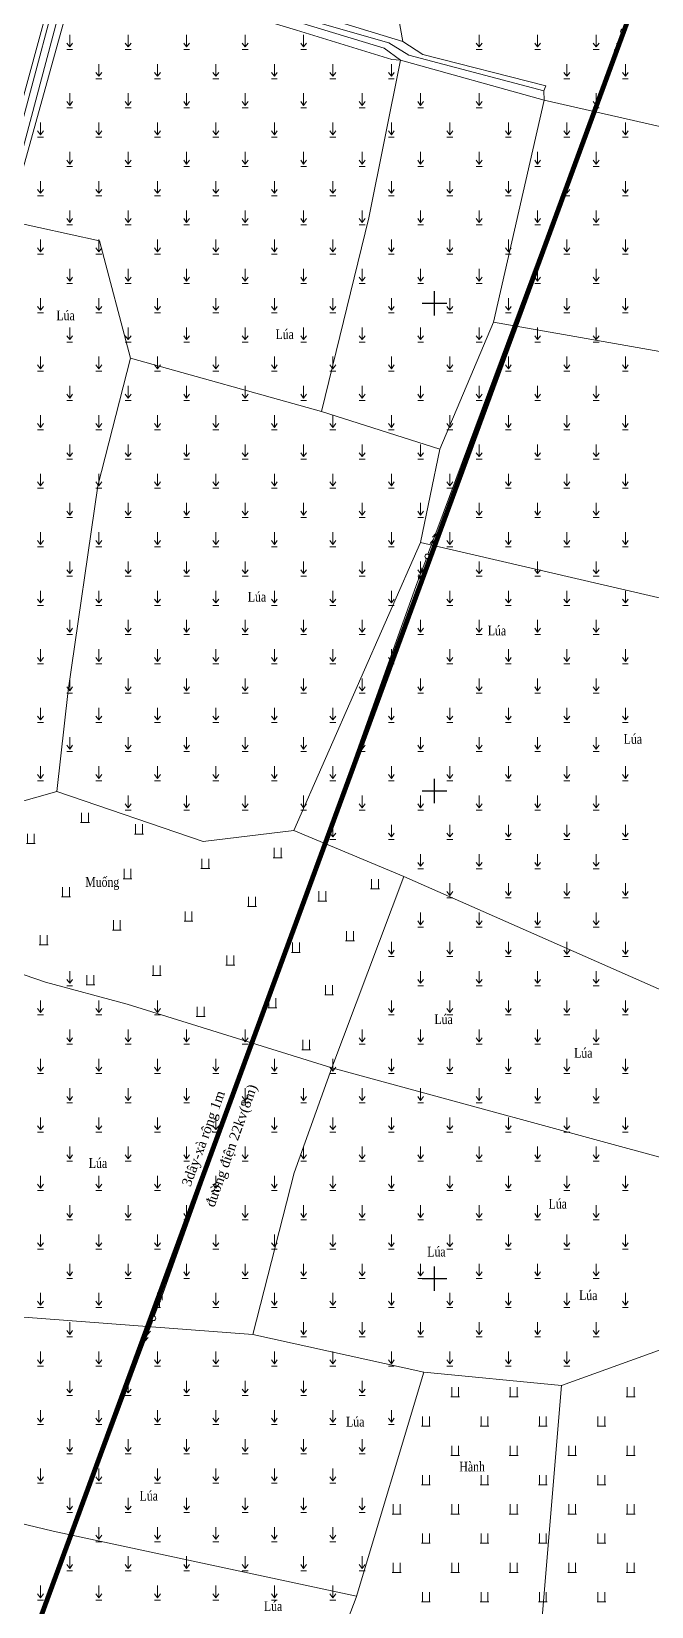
# Model space of a CAD drawing. Header units: metres. Extents: x 585499 to 586851, y 1565849 to 1566901.
# Drawn here: x 586058.7 to 586122.3, y 1566116.4 to 1566277.9 of the extents above; entities that cross this region are included whole.
import ezdxf

# ---------------------------------------------------------------- set-up
doc = ezdxf.new("R2010")
doc.units = ezdxf.units.M
for name, color, linetype, lineweight in [('dct', 7, 'Continuous', 0), ('duong bo', 97, 'Continuous', 0), ('Ghi chu', 2, 'Continuous', 5), ('muong xay', 90, 'Continuous', 0), ('text', 7, 'Continuous', 0), ('ThucVat', 90, 'Continuous', 0), ('thuy van', 111, 'Continuous', 0), ('đuongdien', 2, 'Continuous', 0)]:
    doc.layers.add(name, color=color, linetype=linetype, lineweight=lineweight)
doc.layers.add('DO', color=1, linetype='Continuous')
doc.layers.add('K_HUNG', color=7, linetype='Continuous')
doc.styles.add('ghi chu', font='times.ttf', dxfattribs={"height": 1})
doc.linetypes.add('B_DAP_CAO1', pattern='A,0.2,[130,ltypeshp.shx,S=0.7500000000000001,R=0,X=0,Y=0.75],1.2,[130,ltypeshp.shx,S=0.25,R=0,X=0,Y=0.25],1', length=2.4)
doc.linetypes.add('B_DAP_CAO2', pattern='A,0.2,[130,ltypeshp.shx,S=0.7500000000000001,R=0,X=0,Y=-0.75],1.2,[130,ltypeshp.shx,S=0.25,R=0,X=0,Y=-0.25],1', length=2.4)
doc.linetypes.add('TAluy-500N', pattern='A,0.667,[130,ltypeshp.shx,S=-0.25,R=0,X=0.25,Y=-0.25],0.333', length=1)

# ---------------------------------------------------------------- blocks, each defined once
blk = doc.blocks.new('cdct')
at = {"layer": 'Ghi chu'}
for points in [[(-0.9471882375665928, 0), (-11.22761537194384, 0)], [(-8.176448829700973, -0.6559830730514022), (-10, 0), (-8.176448829700973, 0.6967160433578101)], [(-5.322867662595911, -0.6559830730514022), (-7.146418832894994, 0), (-5.322867662595911, 0.6967160433578101)], [(0.9471882370920071, 0), (11.22761537194384, 0)], [(5.322867662595911, -0.6559830730514022), (7.146418832894938, 0), (5.322867662595911, 0.6967160433578101)], [(8.176448829700917, -0.6559830730514022), (10, 0), (8.176448829700917, 0.6967160433578101)]]:
    blk.add_lwpolyline(points, dxfattribs=at)
blk.add_circle((0, 0), 0.9471882373144785, dxfattribs=at)
blk = doc.blocks.new('fdsa')
at = {"layer": 'ThucVat', "color": 8}
for p, q in [((586981.4263575979, 1565459.991382506), (586981.4263575979, 1565458.991382506)), ((586982.1263575979, 1565459.991382506), (586982.1263575979, 1565458.991382506))]:
    blk.add_line(p, q, dxfattribs=at)
blk.add_lwpolyline([(586981.326357598, 1565458.991382506), (586982.2263575979, 1565458.991382506)], dxfattribs=at)
blk = doc.blocks.new('aa')
at = {"layer": 'ThucVat', "color": 8}
for p, q in [((586849.3487158166, 1565409.619042327), (586849.0487158166, 1565410.019042327)), ((586849.3487158166, 1565409.619042327), (586849.3487158166, 1565410.869042327)), ((586849.3487158166, 1565409.619042327), (586849.6487158167, 1565410.019042327)), ((586849.0487158166, 1565409.369042327), (586849.6487158167, 1565409.369042327))]:
    blk.add_line(p, q, dxfattribs=at)
blk = doc.blocks.new('hhfgffd')
at = {"layer": 'DO', "color": 8, "const_width": 0.5}
blk.add_lwpolyline([(-1.294928052579053, 408.351146748988), (0, 0)], dxfattribs=at)

msp = doc.modelspace()

# ---------------------------------------------------------------- linework, layer by layer
at = {"layer": 'duong bo', "color": 8, "linetype": 'B_DAP_CAO1', "elevation": 14.25}
for points in [[(586046.1740236235, 1566228.887469895), (586047.5260000001, 1566232.237), (586053.238, 1566254.377), (586061.238, 1566283.671), (586061.501003689, 1566286.437478748), (586061.7390672351, 1566287.495220035)], [(586064.2975951281, 1566287.040723585), (586072.7221856059, 1566284.239859869), (586088.3408160134, 1566279.412576375), (586096.767, 1566276.847), (586098.8179559952, 1566275.517225018), (586111.4324388661, 1566272.276300762), (586111.2030000001, 1566271.787)], [(586063.1660000001, 1566283.212), (586055.0140000001, 1566253.854), (586049.055, 1566231.616), (586045.589, 1566217.642), (586037.8769400567, 1566188.613296122)]]:
    msp.add_lwpolyline(points, dxfattribs=at)
at = {"layer": 'duong bo', "color": 8, "elevation": 14.25}
for points in [[(586096.767, 1566276.847), (586094.8892625562, 1566287.20300642)], [(586068.8161870292, 1566244.384314237), (586088.4171604975, 1566238.89321465), (586093.2668239586, 1566258.763068187), (586096.5210000001, 1566274.924)], [(586106.0580270999, 1566248.051251546), (586111.245, 1566270.815)], [(586178.4892878828, 1566249.833653348), (586176.6486965037, 1566268.023085671), (586157.6005720628, 1566268.607448624), (586148.1758134622, 1566270.493690937), (586145.1280416308, 1566261.427483856), (586126.5662500317, 1566267.345884132), (586111.245, 1566270.815)], [(586061.2478318124, 1566199.94069233), (586062.4324100881, 1566210.297871422), (586065.4739205772, 1566231.270727539), (586068.8161870292, 1566244.384314237), (586065.6425749093, 1566256.406310095), (586056.2857907407, 1566258.434131571)], [(586100.535290493, 1566235.034358387), (586106.0580270999, 1566248.051251546), (586131.4663215291, 1566243.568595634), (586174.2229128799, 1566236.129128663)], [(586088.4171604975, 1566238.89321465), (586100.535290493, 1566235.034358387), (586098.558017819, 1566225.482508444), (586085.5664094172, 1566195.931231748)], [(586098.558017819, 1566225.482508444), (586169.8150442326, 1566208.972956922)], [(586061.2478318124, 1566199.94069233), (586076.2820127658, 1566194.825022713), (586085.5664094172, 1566195.931231748), (586096.8683120979, 1566191.230005474), (586089.4807742934, 1566171.61167403), (586068.4868848452, 1566178.146245113), (586060.0894200245, 1566180.403765218), (586043.9391336504, 1566185.920908247), (586039.5920000001, 1566187.448)], [(586061.2478318124, 1566199.94069233), (586050.969, 1566197.017), (586039.824, 1566188.195)], [(586132.1421763184, 1566173.505292992), (586130.5754657828, 1566176.350562642), (586096.8683120979, 1566191.230005474)], [(586053.7710000001, 1566146.333), (586081.3706014345, 1566144.265100997), (586085.6029515417, 1566160.855989299), (586089.4807742934, 1566171.61167403)], [(586089.4807742934, 1566171.61167403), (586126.3530953827, 1566161.552208647)], [(586126.3530953827, 1566161.552208647), (586123.3452865104, 1566142.765362633), (586113.0391276366, 1566139.038696088), (586098.8942158618, 1566140.398675761), (586091.9468970383, 1566117.304131224), (586081.5320000001, 1566089.948)], [(586098.8942158618, 1566140.398675761), (586081.3706014345, 1566144.265100997)], [(586113.0391276366, 1566139.038696088), (586110.529, 1566109.123)], [(586049.473, 1566126.83), (586060.8962447494, 1566124.083748442), (586091.9804006466, 1566117.424050202)]]:
    msp.add_lwpolyline(points, dxfattribs=at)
at = {"layer": 'duong bo', "color": 8, "linetype": 'B_DAP_CAO2', "elevation": 14.25}
msp.add_lwpolyline([(586063.1660000001, 1566283.212), (586063.9190859981, 1566283.956967863), (586071.1666164651, 1566282.444652977), (586085.8466706559, 1566277.998425093), (586095.6141683209, 1566274.995698036), (586096.5210000001, 1566274.924)], dxfattribs=at)
at = {"layer": 'K_HUNG', "color": 8}
for p, q in [((586100, 1566248.75), (586100, 1566251.25)), ((586098.75, 1566250), (586101.25, 1566250)), ((586100, 1566198.75), (586100, 1566201.25)), ((586098.75, 1566200), (586101.25, 1566200)), ((586100, 1566148.75), (586100, 1566151.25)), ((586098.75, 1566150), (586101.25, 1566150))]:
    msp.add_line(p, q, dxfattribs=at)
at = {"layer": 'muong xay', "color": 8, "elevation": 14.25}
for points in [[(586060.18, 1566288), (586062.376, 1566287.289), (586061.738, 1566283.714), (586053.968, 1566254.695), (586047.9160000001, 1566232.019), (586044.287, 1566218.112), (586036.31, 1566189.113), (586033.7570000001, 1566189.919)], [(586039.824, 1566188.195), (586037.2220000001, 1566188.754), (586044.981, 1566217.866), (586048.736, 1566232.016), (586054.7050000001, 1566254.346), (586062.452, 1566283.449), (586063, 1566285.372), (586065.618, 1566284.65)]]:
    msp.add_lwpolyline(points, dxfattribs=at)
at = {"layer": 'thuy van', "color": 8, "linetype": 'TAluy-500N', "elevation": 14.25}
msp.add_lwpolyline([(586065.914, 1566285.434), (586070.4160000001, 1566284.048), (586082.491, 1566280.363), (586095.3, 1566276.69), (586097.365, 1566275.445), (586111.2030000001, 1566271.787), (586111.245, 1566270.815), (586096.5210000001, 1566274.924), (586094.822, 1566276.148), (586082.3080000001, 1566279.931), (586070.456, 1566283.391), (586065.618, 1566284.65)], dxfattribs=at)
msp.add_lwpolyline([(586065.914, 1566285.434), (586070.4160000001, 1566284.048), (586082.491, 1566280.363), (586095.3, 1566276.69), (586097.365, 1566275.445), (586111.2030000001, 1566271.787), (586111.245, 1566270.815), (586096.5210000001, 1566274.924), (586094.822, 1566276.148), (586082.3080000001, 1566279.931), (586070.456, 1566283.391), (586065.618, 1566284.65)], dxfattribs=at)
at = {"layer": 'đuongdien', "color": 8, "elevation": 14.25}
for points in [[(586118.3399558092, 1566275.239748573), (586100.2260441909, 1566226.681251427)], [(586098.2659558092, 1566221.420748573), (586072.153044191, 1566148.553251427)], [(586055.1520441909, 1566103.008251427), (586070.1929558092, 1566143.292748573)]]:
    msp.add_lwpolyline(points, dxfattribs=at)

# ---------------------------------------------------------------- block references
at = {"layer": 'dct', "color": 8, "rotation": 339.6203441340272}
msp.add_blockref('hhfgffd', (586024.3418175864, 1566019.436581327, 28.5), dxfattribs=at)
at = {"layer": 'Ghi chu', "color": 8, "xscale": 0.2500000000464039, "yscale": 0.2500000000464039, "zscale": 0.2500000000464039, "rotation": 249.5643671281935}
for p in [(586119.3200000001, 1566277.87, 14.25), (586099.246, 1566224.051, 14.25), (586071.1730000001, 1566145.923, 14.25)]:
    msp.add_blockref('cdct', p, dxfattribs=at)
at = {"layer": 'ThucVat', "color": 8}
for name, p in [('aa', (-786.7742721281247, 866.6541792920325)), ('aa', (-780.7742721281247, 866.6541792920325)), ('aa', (-774.7742721281247, 866.6541792920325)), ('aa', (-768.7742721281247, 866.6541792920325)), ('aa', (-762.7742721281247, 866.6541792920325)), ('aa', (-744.7742721281247, 866.6541792920325)), ('aa', (-738.7742721281247, 866.6541792920325)), ('aa', (-732.7742721281247, 866.6541792920325)), ('aa', (-783.7742721281247, 863.6541792920325)), ('aa', (-777.7742721281247, 863.6541792920325)), ('aa', (-771.7742721281247, 863.6541792920325)), ('aa', (-765.7742721281247, 863.6541792920325)), ('aa', (-759.7742721281247, 863.6541792920325)), ('aa', (-753.7742721281247, 863.6541792920325)), ('aa', (-735.7742721281247, 863.6541792920325)), ('aa', (-729.7742721281247, 863.6541792920325)), ('aa', (-786.7742721281247, 860.6541792920325)), ('aa', (-780.7742721281247, 860.6541792920325)), ('aa', (-774.7742721281247, 860.6541792920325)), ('aa', (-768.7742721281247, 860.6541792920325)), ('aa', (-762.7742721281247, 860.6541792920325)), ('aa', (-756.7742721281247, 860.6541792920325)), ('aa', (-750.7742721281247, 860.6541792920325)), ('aa', (-744.7742721281247, 860.6541792920325)), ('aa', (-732.7742721281247, 860.6541792920325)), ('aa', (-789.7742721281247, 857.6541792920325)), ('aa', (-783.7742721281247, 857.6541792920325)), ('aa', (-777.7742721281247, 857.6541792920325)), ('aa', (-771.7742721281247, 857.6541792920325)), ('aa', (-765.7742721281247, 857.6541792920325)), ('aa', (-759.7742721281247, 857.6541792920325)), ('aa', (-753.7742721281247, 857.6541792920325)), ('aa', (-747.7742721281247, 857.6541792920325)), ('aa', (-741.7742721281247, 857.6541792920325)), ('aa', (-735.7742721281247, 857.6541792920325)), ('aa', (-729.7742721281247, 857.6541792920325)), ('aa', (-786.7742721281247, 854.6541792920325)), ('aa', (-780.7742721281247, 854.6541792920325)), ('aa', (-774.7742721281247, 854.6541792920325)), ('aa', (-768.7742721281247, 854.6541792920325)), ('aa', (-762.7742721281247, 854.6541792920325)), ('aa', (-756.7742721281247, 854.6541792920325)), ('aa', (-750.7742721281247, 854.6541792920325)), ('aa', (-744.7742721281247, 854.6541792920325)), ('aa', (-738.7742721281247, 854.6541792920325)), ('aa', (-732.7742721281247, 854.6541792920325)), ('aa', (-789.7742721281247, 851.6541792920325)), ('aa', (-783.7742721281247, 851.6541792920325)), ('aa', (-777.7742721281247, 851.6541792920325)), ('aa', (-771.7742721281247, 851.6541792920325)), ('aa', (-765.7742721281247, 851.6541792920325)), ('aa', (-759.7742721281247, 851.6541792920325)), ('aa', (-753.7742721281247, 851.6541792920325)), ('aa', (-747.7742721281247, 851.6541792920325)), ('aa', (-741.7742721281247, 851.6541792920325)), ('aa', (-735.7742721281247, 851.6541792920325)), ('aa', (-729.7742721281247, 851.6541792920325)), ('aa', (-786.7742721281247, 848.6541792920325)), ('aa', (-780.7742721281247, 848.6541792920325)), ('aa', (-774.7742721281247, 848.6541792920325)), ('aa', (-768.7742721281247, 848.6541792920325)), ('aa', (-762.7742721281247, 848.6541792920325)), ('aa', (-756.7742721281247, 848.6541792920325)), ('aa', (-750.7742721281247, 848.6541792920325)), ('aa', (-744.7742721281247, 848.6541792920325)), ('aa', (-738.7742721281247, 848.6541792920325)), ('aa', (-732.7742721281247, 848.6541792920325)), ('aa', (-789.7742721281247, 845.6541792920325)), ('aa', (-783.7742721281247, 845.6541792920325)), ('aa', (-777.7742721281247, 845.6541792920325)), ('aa', (-771.7742721281247, 845.6541792920325)), ('aa', (-765.7742721281247, 845.6541792920325)), ('aa', (-759.7742721281247, 845.6541792920325)), ('aa', (-753.7742721281247, 845.6541792920325)), ('aa', (-747.7742721281247, 845.6541792920325)), ('aa', (-741.7742721281247, 845.6541792920325)), ('aa', (-735.7742721281247, 845.6541792920325)), ('aa', (-729.7742721281247, 845.6541792920325)), ('aa', (-786.7742721281247, 842.6541792920325)), ('aa', (-780.7742721281247, 842.6541792920325)), ('aa', (-774.7742721281247, 842.6541792920325)), ('aa', (-768.7742721281247, 842.6541792920325)), ('aa', (-762.7742721281247, 842.6541792920325)), ('aa', (-756.7742721281247, 842.6541792920325)), ('aa', (-750.7742721281247, 842.6541792920325)), ('aa', (-744.7742721281247, 842.6541792920325)), ('aa', (-738.7742721281247, 842.6541792920325)), ('aa', (-732.7742721281247, 842.6541792920325)), ('aa', (-789.7742721281247, 839.6541792920325)), ('aa', (-783.7742721281247, 839.6541792920325)), ('aa', (-777.7742721281247, 839.6541792920325)), ('aa', (-771.7742721281247, 839.6541792920325)), ('aa', (-765.7742721281247, 839.6541792920325)), ('aa', (-759.7742721281247, 839.6541792920325)), ('aa', (-753.7742721281247, 839.6541792920325)), ('aa', (-747.7742721281247, 839.6541792920325)), ('aa', (-741.7742721281247, 839.6541792920325)), ('aa', (-735.7742721281247, 839.6541792920325)), ('aa', (-729.7742721281247, 839.6541792920325)), ('aa', (-786.7742721281247, 836.6541792920325)), ('aa', (-780.7742721281247, 836.6541792920325)), ('aa', (-774.7742721281247, 836.6541792920325)), ('aa', (-768.7742721281247, 836.6541792920325)), ('aa', (-762.7742721281247, 836.6541792920325)), ('aa', (-756.7742721281247, 836.6541792920325)), ('aa', (-750.7742721281247, 836.6541792920325)), ('aa', (-744.7742721281247, 836.6541792920325)), ('aa', (-738.7742721281247, 836.6541792920325)), ('aa', (-732.7742721281247, 836.6541792920325)), ('aa', (-789.7742721281247, 833.6541792920325)), ('aa', (-783.7742721281247, 833.6541792920325)), ('aa', (-777.7742721281247, 833.6541792920325)), ('aa', (-771.7742721281247, 833.6541792920325)), ('aa', (-765.7742721281247, 833.6541792920325)), ('aa', (-759.7742721281247, 833.6541792920325)), ('aa', (-753.7742721281247, 833.6541792920325)), ('aa', (-747.7742721281247, 833.6541792920325)), ('aa', (-741.7742721281247, 833.6541792920325)), ('aa', (-735.7742721281247, 833.6541792920325)), ('aa', (-729.7742721281247, 833.6541792920325)), ('aa', (-786.7742721281247, 830.6541792920325)), ('aa', (-780.7742721281247, 830.6541792920325)), ('aa', (-774.7742721281247, 830.6541792920325)), ('aa', (-768.7742721281247, 830.6541792920325)), ('aa', (-762.7742721281247, 830.6541792920325)), ('aa', (-756.7742721281247, 830.6541792920325)), ('aa', (-750.7742721281247, 830.6541792920325)), ('aa', (-744.7742721281247, 830.6541792920325)), ('aa', (-738.7742721281247, 830.6541792920325)), ('aa', (-732.7742721281247, 830.6541792920325)), ('aa', (-789.7742721281247, 827.6541792920325)), ('aa', (-783.7742721281247, 827.6541792920325)), ('aa', (-777.7742721281247, 827.6541792920325)), ('aa', (-771.7742721281247, 827.6541792920325)), ('aa', (-765.7742721281247, 827.6541792920325)), ('aa', (-759.7742721281247, 827.6541792920325)), ('aa', (-753.7742721281247, 827.6541792920325)), ('aa', (-747.7742721281247, 827.6541792920325)), ('aa', (-741.7742721281247, 827.6541792920325)), ('aa', (-735.7742721281247, 827.6541792920325)), ('aa', (-729.7742721281247, 827.6541792920325)), ('aa', (-786.7742721281247, 824.6541792920325)), ('aa', (-780.7742721281247, 824.6541792920325)), ('aa', (-774.7742721281247, 824.6541792920325)), ('aa', (-768.7742721281247, 824.6541792920325)), ('aa', (-762.7742721281247, 824.6541792920325)), ('aa', (-756.7742721281247, 824.6541792920325)), ('aa', (-750.7742721281247, 824.6541792920325)), ('aa', (-744.7742721281247, 824.6541792920325)), ('aa', (-738.7742721281247, 824.6541792920325)), ('aa', (-732.7742721281247, 824.6541792920325)), ('aa', (-789.7742721281247, 821.6541792920325)), ('aa', (-783.7742721281247, 821.6541792920325)), ('aa', (-777.7742721281247, 821.6541792920325)), ('aa', (-771.7742721281247, 821.6541792920325)), ('aa', (-765.7742721281247, 821.6541792920325)), ('aa', (-759.7742721281247, 821.6541792920325)), ('aa', (-753.7742721281247, 821.6541792920325)), ('aa', (-747.7742721281247, 821.6541792920325)), ('aa', (-741.7742721281247, 821.6541792920325)), ('aa', (-735.7742721281247, 821.6541792920325)), ('aa', (-729.7742721281247, 821.6541792920325)), ('aa', (-786.7742721281247, 818.6541792920325)), ('aa', (-780.7742721281247, 818.6541792920325)), ('aa', (-774.7742721281247, 818.6541792920325)), ('aa', (-768.7742721281247, 818.6541792920325)), ('aa', (-762.7742721281247, 818.6541792920325)), ('aa', (-756.7742721281247, 818.6541792920325)), ('aa', (-750.7742721281247, 818.6541792920325)), ('aa', (-744.7742721281247, 818.6541792920325)), ('aa', (-738.7742721281247, 818.6541792920325)), ('aa', (-732.7742721281247, 818.6541792920325)), ('aa', (-789.7742721281247, 815.6541792920325)), ('aa', (-783.7742721281247, 815.6541792920325)), ('aa', (-777.7742721281247, 815.6541792920325)), ('aa', (-771.7742721281247, 815.6541792920325)), ('aa', (-765.7742721281247, 815.6541792920325)), ('aa', (-759.7742721281247, 815.6541792920325)), ('aa', (-753.7742721281247, 815.6541792920325)), ('aa', (-747.7742721281247, 815.6541792920325)), ('aa', (-741.7742721281247, 815.6541792920325)), ('aa', (-735.7742721281247, 815.6541792920325)), ('aa', (-729.7742721281247, 815.6541792920325)), ('aa', (-786.7742721281247, 812.6541792920325)), ('aa', (-780.7742721281247, 812.6541792920325)), ('aa', (-774.7742721281247, 812.6541792920325)), ('aa', (-768.7742721281247, 812.6541792920325)), ('aa', (-762.7742721281247, 812.6541792920325)), ('aa', (-756.7742721281247, 812.6541792920325)), ('aa', (-750.7742721281247, 812.6541792920325)), ('aa', (-744.7742721281247, 812.6541792920325)), ('aa', (-738.7742721281247, 812.6541792920325)), ('aa', (-732.7742721281247, 812.6541792920325)), ('aa', (-789.7742721281247, 809.6541792920325)), ('aa', (-783.7742721281247, 809.6541792920325)), ('aa', (-777.7742721281247, 809.6541792920325)), ('aa', (-771.7742721281247, 809.6541792920325)), ('aa', (-765.7742721281247, 809.6541792920325)), ('aa', (-759.7742721281247, 809.6541792920325)), ('aa', (-753.7742721281247, 809.6541792920325)), ('aa', (-747.7742721281247, 809.6541792920325)), ('aa', (-741.7742721281247, 809.6541792920325)), ('aa', (-735.7742721281247, 809.6541792920325)), ('aa', (-729.7742721281247, 809.6541792920325)), ('aa', (-786.7742721281247, 806.6541792920325)), ('aa', (-780.7742721281247, 806.6541792920325)), ('aa', (-774.7742721281247, 806.6541792920325)), ('aa', (-768.7742721281247, 806.6541792920325)), ('aa', (-762.7742721281247, 806.6541792920325)), ('aa', (-756.7742721281247, 806.6541792920325)), ('aa', (-750.7742721281247, 806.6541792920325)), ('aa', (-744.7742721281247, 806.6541792920325)), ('aa', (-738.7742721281247, 806.6541792920325)), ('aa', (-732.7742721281247, 806.6541792920325)), ('aa', (-789.7742721281247, 803.6541792920325)), ('aa', (-783.7742721281247, 803.6541792920325)), ('aa', (-777.7742721281247, 803.6541792920325)), ('aa', (-771.7742721281247, 803.6541792920325)), ('aa', (-765.7742721281247, 803.6541792920325)), ('aa', (-759.7742721281247, 803.6541792920325)), ('aa', (-753.7742721281247, 803.6541792920325)), ('aa', (-747.7742721281247, 803.6541792920325)), ('aa', (-741.7742721281247, 803.6541792920325)), ('aa', (-735.7742721281247, 803.6541792920325)), ('aa', (-729.7742721281247, 803.6541792920325)), ('aa', (-786.7742721281247, 800.6541792920325)), ('aa', (-780.7742721281247, 800.6541792920325)), ('aa', (-774.7742721281247, 800.6541792920325)), ('aa', (-768.7742721281247, 800.6541792920325)), ('aa', (-762.7742721281247, 800.6541792920325)), ('aa', (-756.7742721281247, 800.6541792920325)), ('aa', (-750.7742721281247, 800.6541792920325)), ('aa', (-744.7742721281247, 800.6541792920325)), ('aa', (-738.7742721281247, 800.6541792920325)), ('aa', (-732.7742721281247, 800.6541792920325)), ('aa', (-789.7742721281247, 797.6541792920325)), ('aa', (-783.7742721281247, 797.6541792920325)), ('aa', (-777.7742721281247, 797.6541792920325)), ('aa', (-771.7742721281247, 797.6541792920325)), ('aa', (-765.7742721281247, 797.6541792920325)), ('aa', (-759.7742721281247, 797.6541792920325)), ('aa', (-753.7742721281247, 797.6541792920325)), ('aa', (-747.7742721281247, 797.6541792920325)), ('aa', (-741.7742721281247, 797.6541792920325)), ('aa', (-735.7742721281247, 797.6541792920325)), ('aa', (-729.7742721281247, 797.6541792920325)), ('aa', (-786.7742721281247, 794.6541792920325)), ('aa', (-780.7742721281247, 794.6541792920325)), ('aa', (-774.7742721281247, 794.6541792920325)), ('aa', (-768.7742721281247, 794.6541792920325)), ('aa', (-762.7742721281247, 794.6541792920325)), ('aa', (-756.7742721281247, 794.6541792920325)), ('aa', (-750.7742721281247, 794.6541792920325)), ('aa', (-744.7742721281247, 794.6541792920325)), ('aa', (-738.7742721281247, 794.6541792920325)), ('aa', (-732.7742721281247, 794.6541792920325)), ('aa', (-789.7742721281247, 791.6541792920325)), ('aa', (-783.7742721281247, 791.6541792920325)), ('aa', (-777.7742721281247, 791.6541792920325)), ('aa', (-771.7742721281247, 791.6541792920325)), ('aa', (-765.7742721281247, 791.6541792920325)), ('aa', (-759.7742721281247, 791.6541792920325)), ('aa', (-753.7742721281247, 791.6541792920325)), ('aa', (-747.7742721281247, 791.6541792920325)), ('aa', (-741.7742721281247, 791.6541792920325)), ('aa', (-735.7742721281247, 791.6541792920325)), ('aa', (-729.7742721281247, 791.6541792920325)), ('aa', (-780.7742721281247, 788.6541792920325)), ('aa', (-774.7742721281247, 788.6541792920325)), ('aa', (-768.7742721281247, 788.6541792920325)), ('aa', (-762.7742721281247, 788.6541792920325)), ('aa', (-756.7742721281247, 788.6541792920325)), ('aa', (-750.7742721281247, 788.6541792920325)), ('aa', (-744.7742721281247, 788.6541792920325)), ('aa', (-738.7742721281247, 788.6541792920325)), ('aa', (-732.7742721281247, 788.6541792920325)), ('fdsa', (-917.6309073630255, 737.7596768422518)), ('fdsa', (-912.0882763802074, 736.5826235716231)), ('aa', (-759.7742721281247, 785.6541792920325)), ('aa', (-753.7742721281247, 785.6541792920325)), ('aa', (-747.7742721281247, 785.6541792920325)), ('aa', (-741.7742721281247, 785.6541792920325)), ('aa', (-735.7742721281247, 785.6541792920325)), ('aa', (-729.7742721281247, 785.6541792920325)), ('fdsa', (-923.1809285203926, 735.6115546235815)), ('fdsa', (-905.289315708098, 733.0477854686324)), ('fdsa', (-897.8621901911683, 734.1549512012862)), ('aa', (-750.7742721281247, 782.6541792920325)), ('aa', (-744.7742721281247, 782.6541792920325)), ('aa', (-738.7742721281247, 782.6541792920325)), ('aa', (-732.7742721281247, 782.6541792920325)), ('fdsa', (-913.263314148644, 732.0068289826158)), ('fdsa', (-919.5745232943445, 730.1345786240418)), ('fdsa', (-893.2876720867353, 729.7189316879958)), ('fdsa', (-887.8780642475467, 730.9658724963665)), ('aa', (-747.7742721281247, 779.6541792920325)), ('aa', (-741.7742721281247, 779.6541792920325)), ('aa', (-735.7742721281247, 779.6541792920325)), ('aa', (-729.7742721281247, 779.6541792920325)), ('fdsa', (-900.5004825389478, 729.1635096760001)), ('fdsa', (-914.3718403452076, 726.7395155970007)), ('fdsa', (-907.0186165747, 727.6406970073003)), ('aa', (-750.7742721281247, 776.6541792920325)), ('aa', (-744.7742721281247, 776.6541792920325)), ('aa', (-738.7742721281247, 776.6541792920325)), ('aa', (-732.7742721281247, 776.6541792920325)), ('fdsa', (-921.8654774338938, 725.2130246367306)), ('fdsa', (-890.4424548489042, 725.6286715730093)), ('fdsa', (-895.9924760062713, 724.4516183023807)), ('aa', (-753.7742721281247, 773.6541792920325)), ('aa', (-747.7742721281247, 773.6541792920325)), ('aa', (-741.7742721281247, 773.6541792920325)), ('aa', (-735.7742721281247, 773.6541792920325)), ('aa', (-729.7742721281247, 773.6541792920325)), ('fdsa', (-910.2776835925179, 722.0938334700186)), ('fdsa', (-902.7175349320751, 723.1347899560351)), ('aa', (-786.7742721281247, 770.6541792920325)), ('fdsa', (-917.0766442647437, 721.1264428130817)), ('fdsa', (-892.5929956702748, 720.0854863270652)), ('aa', (-750.7742721281247, 770.6541792920325)), ('aa', (-744.7742721281247, 770.6541792920325)), ('aa', (-738.7742721281247, 770.6541792920325)), ('aa', (-732.7742721281247, 770.6541792920325)), ('aa', (-789.7742721281247, 767.6541792920325)), ('aa', (-783.7742721281247, 767.6541792920325)), ('aa', (-777.7742721281247, 767.6541792920325)), ('fdsa', (-898.4164532894501, 718.7686579807196)), ('aa', (-753.7742721281247, 767.6541792920325)), ('aa', (-747.7742721281247, 767.6541792920325)), ('aa', (-741.7742721281247, 767.6541792920325)), ('aa', (-735.7742721281247, 767.6541792920325)), ('aa', (-729.7742721281247, 767.6541792920325)), ('fdsa', (-905.7696770599578, 717.86747657042)), ('aa', (-786.7742721281247, 764.6541792920325)), ('aa', (-780.7742721281247, 764.6541792920325)), ('aa', (-774.7742721281247, 764.6541792920325)), ('aa', (-768.7742721281247, 764.6541792920325)), ('aa', (-756.7742721281247, 764.6541792920325)), ('aa', (-750.7742721281247, 764.6541792920325)), ('aa', (-744.7742721281247, 764.6541792920325)), ('aa', (-738.7742721281247, 764.6541792920325)), ('aa', (-732.7742721281247, 764.6541792920325)), ('fdsa', (-894.9504613815807, 714.4724135433789)), ('aa', (-789.7742721281247, 761.6541792920325)), ('aa', (-783.7742721281247, 761.6541792920325)), ('aa', (-777.7742721281247, 761.6541792920325)), ('aa', (-771.7742721281247, 761.6541792920325)), ('aa', (-765.7742721281247, 761.6541792920325)), ('aa', (-759.7742721281247, 761.6541792920325)), ('aa', (-753.7742721281247, 761.6541792920325)), ('aa', (-747.7742721281247, 761.6541792920325)), ('aa', (-741.7742721281247, 761.6541792920325)), ('aa', (-735.7742721281247, 761.6541792920325)), ('aa', (-729.7742721281247, 761.6541792920325)), ('aa', (-786.7742721281247, 758.6541792920325)), ('aa', (-780.7742721281247, 758.6541792920325)), ('aa', (-774.7742721281247, 758.6541792920325)), ('aa', (-768.7742721281247, 758.6541792920325)), ('aa', (-762.7742721281247, 758.6541792920325)), ('aa', (-756.7742721281247, 758.6541792920325)), ('aa', (-750.7742721281247, 758.6541792920325)), ('aa', (-744.7742721281247, 758.6541792920325)), ('aa', (-738.7742721281247, 758.6541792920325)), ('aa', (-732.7742721281247, 758.6541792920325)), ('aa', (-789.7742721281247, 755.6541792920325)), ('aa', (-783.7742721281247, 755.6541792920325)), ('aa', (-777.7742721281247, 755.6541792920325)), ('aa', (-771.7742721281247, 755.6541792920325)), ('aa', (-765.7742721281247, 755.6541792920325)), ('aa', (-759.7742721281247, 755.6541792920325)), ('aa', (-753.7742721281247, 755.6541792920325)), ('aa', (-747.7742721281247, 755.6541792920325)), ('aa', (-741.7742721281247, 755.6541792920325)), ('aa', (-735.7742721281247, 755.6541792920325)), ('aa', (-729.7742721281247, 755.6541792920325)), ('aa', (-786.7742721281247, 752.6541792920325)), ('aa', (-780.7742721281247, 752.6541792920325)), ('aa', (-774.7742721281247, 752.6541792920325)), ('aa', (-768.7742721281247, 752.6541792920325)), ('aa', (-762.7742721281247, 752.6541792920325)), ('aa', (-756.7742721281247, 752.6541792920325)), ('aa', (-750.7742721281247, 752.6541792920325)), ('aa', (-744.7742721281247, 752.6541792920325)), ('aa', (-738.7742721281247, 752.6541792920325)), ('aa', (-732.7742721281247, 752.6541792920325)), ('aa', (-789.7742721281247, 749.6541792920325)), ('aa', (-783.7742721281247, 749.6541792920325)), ('aa', (-777.7742721281247, 749.6541792920325)), ('aa', (-771.7742721281247, 749.6541792920325)), ('aa', (-765.7742721281247, 749.6541792920325)), ('aa', (-759.7742721281247, 749.6541792920325)), ('aa', (-753.7742721281247, 749.6541792920325)), ('aa', (-747.7742721281247, 749.6541792920325)), ('aa', (-741.7742721281247, 749.6541792920325)), ('aa', (-735.7742721281247, 749.6541792920325)), ('aa', (-729.7742721281247, 749.6541792920325)), ('aa', (-786.7742721281247, 746.6541792920325)), ('aa', (-780.7742721281247, 746.6541792920325)), ('aa', (-774.7742721281247, 746.6541792920325)), ('aa', (-768.7742721281247, 746.6541792920325)), ('aa', (-762.7742721281247, 746.6541792920325)), ('aa', (-756.7742721281247, 746.6541792920325)), ('aa', (-750.7742721281247, 746.6541792920325)), ('aa', (-744.7742721281247, 746.6541792920325)), ('aa', (-738.7742721281247, 746.6541792920325)), ('aa', (-732.7742721281247, 746.6541792920325)), ('aa', (-789.7742721281247, 743.6541792920325)), ('aa', (-783.7742721281247, 743.6541792920325)), ('aa', (-777.7742721281247, 743.6541792920325)), ('aa', (-771.7742721281247, 743.6541792920325)), ('aa', (-765.7742721281247, 743.6541792920325)), ('aa', (-759.7742721281247, 743.6541792920325)), ('aa', (-753.7742721281247, 743.6541792920325)), ('aa', (-747.7742721281247, 743.6541792920325)), ('aa', (-741.7742721281247, 743.6541792920325)), ('aa', (-735.7742721281247, 743.6541792920325)), ('aa', (-729.7742721281247, 743.6541792920325)), ('aa', (-786.7742721281247, 740.6541792920325)), ('aa', (-780.7742721281247, 740.6541792920325)), ('aa', (-774.7742721281247, 740.6541792920325)), ('aa', (-768.7742721281247, 740.6541792920325)), ('aa', (-762.7742721281247, 740.6541792920325)), ('aa', (-756.7742721281247, 740.6541792920325)), ('aa', (-750.7742721281247, 740.6541792920325)), ('aa', (-744.7742721281247, 740.6541792920325)), ('aa', (-738.7742721281247, 740.6541792920325)), ('aa', (-732.7742721281247, 740.6541792920325)), ('aa', (-789.7742721281247, 737.6541792920325)), ('aa', (-783.7742721281247, 737.6541792920325)), ('aa', (-777.7742721281247, 737.6541792920325)), ('aa', (-771.7742721281247, 737.6541792920325)), ('aa', (-765.7742721281247, 737.6541792920325)), ('aa', (-759.7742721281247, 737.6541792920325)), ('aa', (-753.7742721281247, 737.6541792920325)), ('aa', (-747.7742721281247, 737.6541792920325)), ('aa', (-741.7742721281247, 737.6541792920325)), ('aa', (-735.7742721281247, 737.6541792920325)), ('aa', (-729.7742721281247, 737.6541792920325)), ('aa', (-786.7742721281247, 734.6541792920325)), ('aa', (-762.7742721281247, 734.6541792920325)), ('aa', (-756.7742721281247, 734.6541792920325)), ('aa', (-750.7742721281247, 734.6541792920325)), ('aa', (-744.7742721281247, 734.6541792920325)), ('aa', (-738.7742721281247, 734.6541792920325)), ('aa', (-732.7742721281247, 734.6541792920325)), ('aa', (-789.7742721281247, 731.6541792920325)), ('aa', (-783.7742721281247, 731.6541792920325)), ('aa', (-777.7742721281247, 731.6541792920325)), ('aa', (-771.7742721281247, 731.6541792920325)), ('aa', (-765.7742721281247, 731.6541792920325)), ('aa', (-759.7742721281247, 731.6541792920325)), ('aa', (-753.7742721281247, 731.6541792920325)), ('aa', (-747.7742721281247, 731.6541792920325)), ('aa', (-741.7742721281247, 731.6541792920325)), ('aa', (-735.7742721281247, 731.6541792920325)), ('aa', (-786.7742721281247, 728.6541792920325)), ('aa', (-780.7742721281247, 728.6541792920325)), ('aa', (-774.7742721281247, 728.6541792920325)), ('aa', (-768.7742721281247, 728.6541792920325)), ('aa', (-762.7742721281247, 728.6541792920325)), ('aa', (-756.7742721281247, 728.6541792920325)), ('fdsa', (-879.6564918957883, 678.8671861058101)), ('fdsa', (-873.6564918957883, 678.8671861058101)), ('fdsa', (-861.6564918957883, 678.8671861058101)), ('aa', (-789.7742721281247, 725.6541792920325)), ('aa', (-783.7742721281247, 725.6541792920325)), ('aa', (-777.7742721281247, 725.6541792920325)), ('aa', (-771.7742721281247, 725.6541792920325)), ('aa', (-765.7742721281247, 725.6541792920325)), ('aa', (-759.7742721281247, 725.6541792920325)), ('aa', (-753.7742721281247, 725.6541792920325)), ('fdsa', (-882.6564918957883, 675.8671861058101)), ('fdsa', (-876.6564918957883, 675.8671861058101)), ('fdsa', (-870.6564918957883, 675.8671861058101)), ('fdsa', (-864.6564918957883, 675.8671861058101)), ('aa', (-786.7742721281247, 722.6541792920325)), ('aa', (-780.7742721281247, 722.6541792920325)), ('aa', (-774.7742721281247, 722.6541792920325)), ('aa', (-768.7742721281247, 722.6541792920325)), ('aa', (-762.7742721281247, 722.6541792920325)), ('aa', (-756.7742721281247, 722.6541792920325)), ('fdsa', (-879.6564918957883, 672.8671861058101)), ('fdsa', (-873.6564918957883, 672.8671861058101)), ('fdsa', (-867.6564918957883, 672.8671861058101)), ('fdsa', (-861.6564918957883, 672.8671861058101)), ('aa', (-789.7742721281247, 719.6541792920325)), ('aa', (-783.7742721281247, 719.6541792920325)), ('aa', (-777.7742721281247, 719.6541792920325)), ('aa', (-771.7742721281247, 719.6541792920325)), ('aa', (-765.7742721281247, 719.6541792920325)), ('aa', (-759.7742721281247, 719.6541792920325)), ('fdsa', (-882.6564918957883, 669.8671861058101)), ('fdsa', (-876.6564918957883, 669.8671861058101)), ('fdsa', (-870.6564918957883, 669.8671861058101)), ('fdsa', (-864.6564918957883, 669.8671861058101)), ('aa', (-786.7742721281247, 716.6541792920325)), ('aa', (-780.7742721281247, 716.6541792920325)), ('aa', (-774.7742721281247, 716.6541792920325)), ('aa', (-768.7742721281247, 716.6541792920325)), ('aa', (-762.7742721281247, 716.6541792920325)), ('aa', (-756.7742721281247, 716.6541792920325)), ('fdsa', (-885.6564918957883, 666.8671861058101)), ('fdsa', (-879.6564918957883, 666.8671861058101)), ('fdsa', (-873.6564918957883, 666.8671861058101)), ('fdsa', (-867.6564918957883, 666.8671861058101)), ('fdsa', (-861.6564918957883, 666.8671861058101)), ('aa', (-783.7742721281247, 713.6541792920325)), ('aa', (-777.7742721281247, 713.6541792920325)), ('aa', (-771.7742721281247, 713.6541792920325)), ('aa', (-765.7742721281247, 713.6541792920325)), ('aa', (-759.7742721281247, 713.6541792920325)), ('fdsa', (-882.6564918957883, 663.8671861058101)), ('fdsa', (-876.6564918957883, 663.8671861058101)), ('fdsa', (-870.6564918957883, 663.8671861058101)), ('fdsa', (-864.6564918957883, 663.8671861058101)), ('aa', (-786.7742721281247, 710.6541792920325)), ('aa', (-780.7742721281247, 710.6541792920325)), ('aa', (-774.7742721281247, 710.6541792920325)), ('aa', (-768.7742721281247, 710.6541792920325)), ('aa', (-762.7742721281247, 710.6541792920325)), ('aa', (-756.7742721281247, 710.6541792920325)), ('fdsa', (-885.6564918957883, 660.8671861058101)), ('fdsa', (-879.6564918957883, 660.8671861058101)), ('fdsa', (-873.6564918957883, 660.8671861058101)), ('fdsa', (-867.6564918957883, 660.8671861058101)), ('fdsa', (-861.6564918957883, 660.8671861058101)), ('aa', (-789.7742721281247, 707.6541792920325)), ('aa', (-783.7742721281247, 707.6541792920325)), ('aa', (-777.7742721281247, 707.6541792920325)), ('aa', (-771.7742721281247, 707.6541792920325)), ('aa', (-765.7742721281247, 707.6541792920325)), ('aa', (-759.7742721281247, 707.6541792920325)), ('fdsa', (-882.6564918957883, 657.8671861058101)), ('fdsa', (-876.6564918957883, 657.8671861058101)), ('fdsa', (-870.6564918957883, 657.8671861058101)), ('fdsa', (-864.6564918957883, 657.8671861058101))]:
    msp.add_blockref(name, p, dxfattribs=at)

# ---------------------------------------------------------------- texts
at = {"layer": 'text', "color": 8, "style": 'ghi chu', "width": 0.8}
for s, p in [('Lúa', (586061.2154427364, 1566248.253954676, 14.25)), ('Lúa', (586083.6934443149, 1566246.32286408, 14.25)), ('Lúa', (586080.8482175396, 1566219.406508838, 14.25)), ('Lúa', (586105.4645248252, 1566215.938279275, 14.25)), ('Lúa', (586119.4053842027, 1566204.830090683, 14.25)), ('Muống', (586064.1717720252, 1566190.162096966, 14.25)), ('Lúa', (586099.9925171941, 1566176.088252987, 14.25)), ('Lúa', (586114.320982333, 1566172.639461142, 14.25)), ('Lúa', (586064.5374496591, 1566161.352695005, 14.25)), ('Lúa', (586111.7063141573, 1566157.172442049, 14.25)), ('Lúa', (586099.2603265692, 1566152.260624037, 14.25)), ('Lúa', (586114.830967931, 1566147.789013188, 14.25)), ('Lúa', (586090.9270115357, 1566134.824782306, 14.25)), ('Hành', (586102.5474573266, 1566130.21949816, 14.25)), ('Lúa', (586069.7492435086, 1566127.230351197, 14.25)), ('Lúa', (586082.5009718483, 1566115.91791064, 14.25))]:
    msp.add_text(s, height=0.9999999999999998, dxfattribs=at).set_placement(p)
at = {"layer": 'text', "color": 8, "style": 'ghi chu'}
for s, rotation, p in [('3dây-xà rộng 1m ', 69.7824593663411, (586074.9629476601, 1566159.354186806)), ('đường điện 22kv(8m)', 70.48453922895919, (586077.4064853523, 1566157.249122514))]:
    msp.add_text(s, height=1, rotation=rotation, dxfattribs=at).set_placement(p)

doc.saveas('drawing.dxf')
